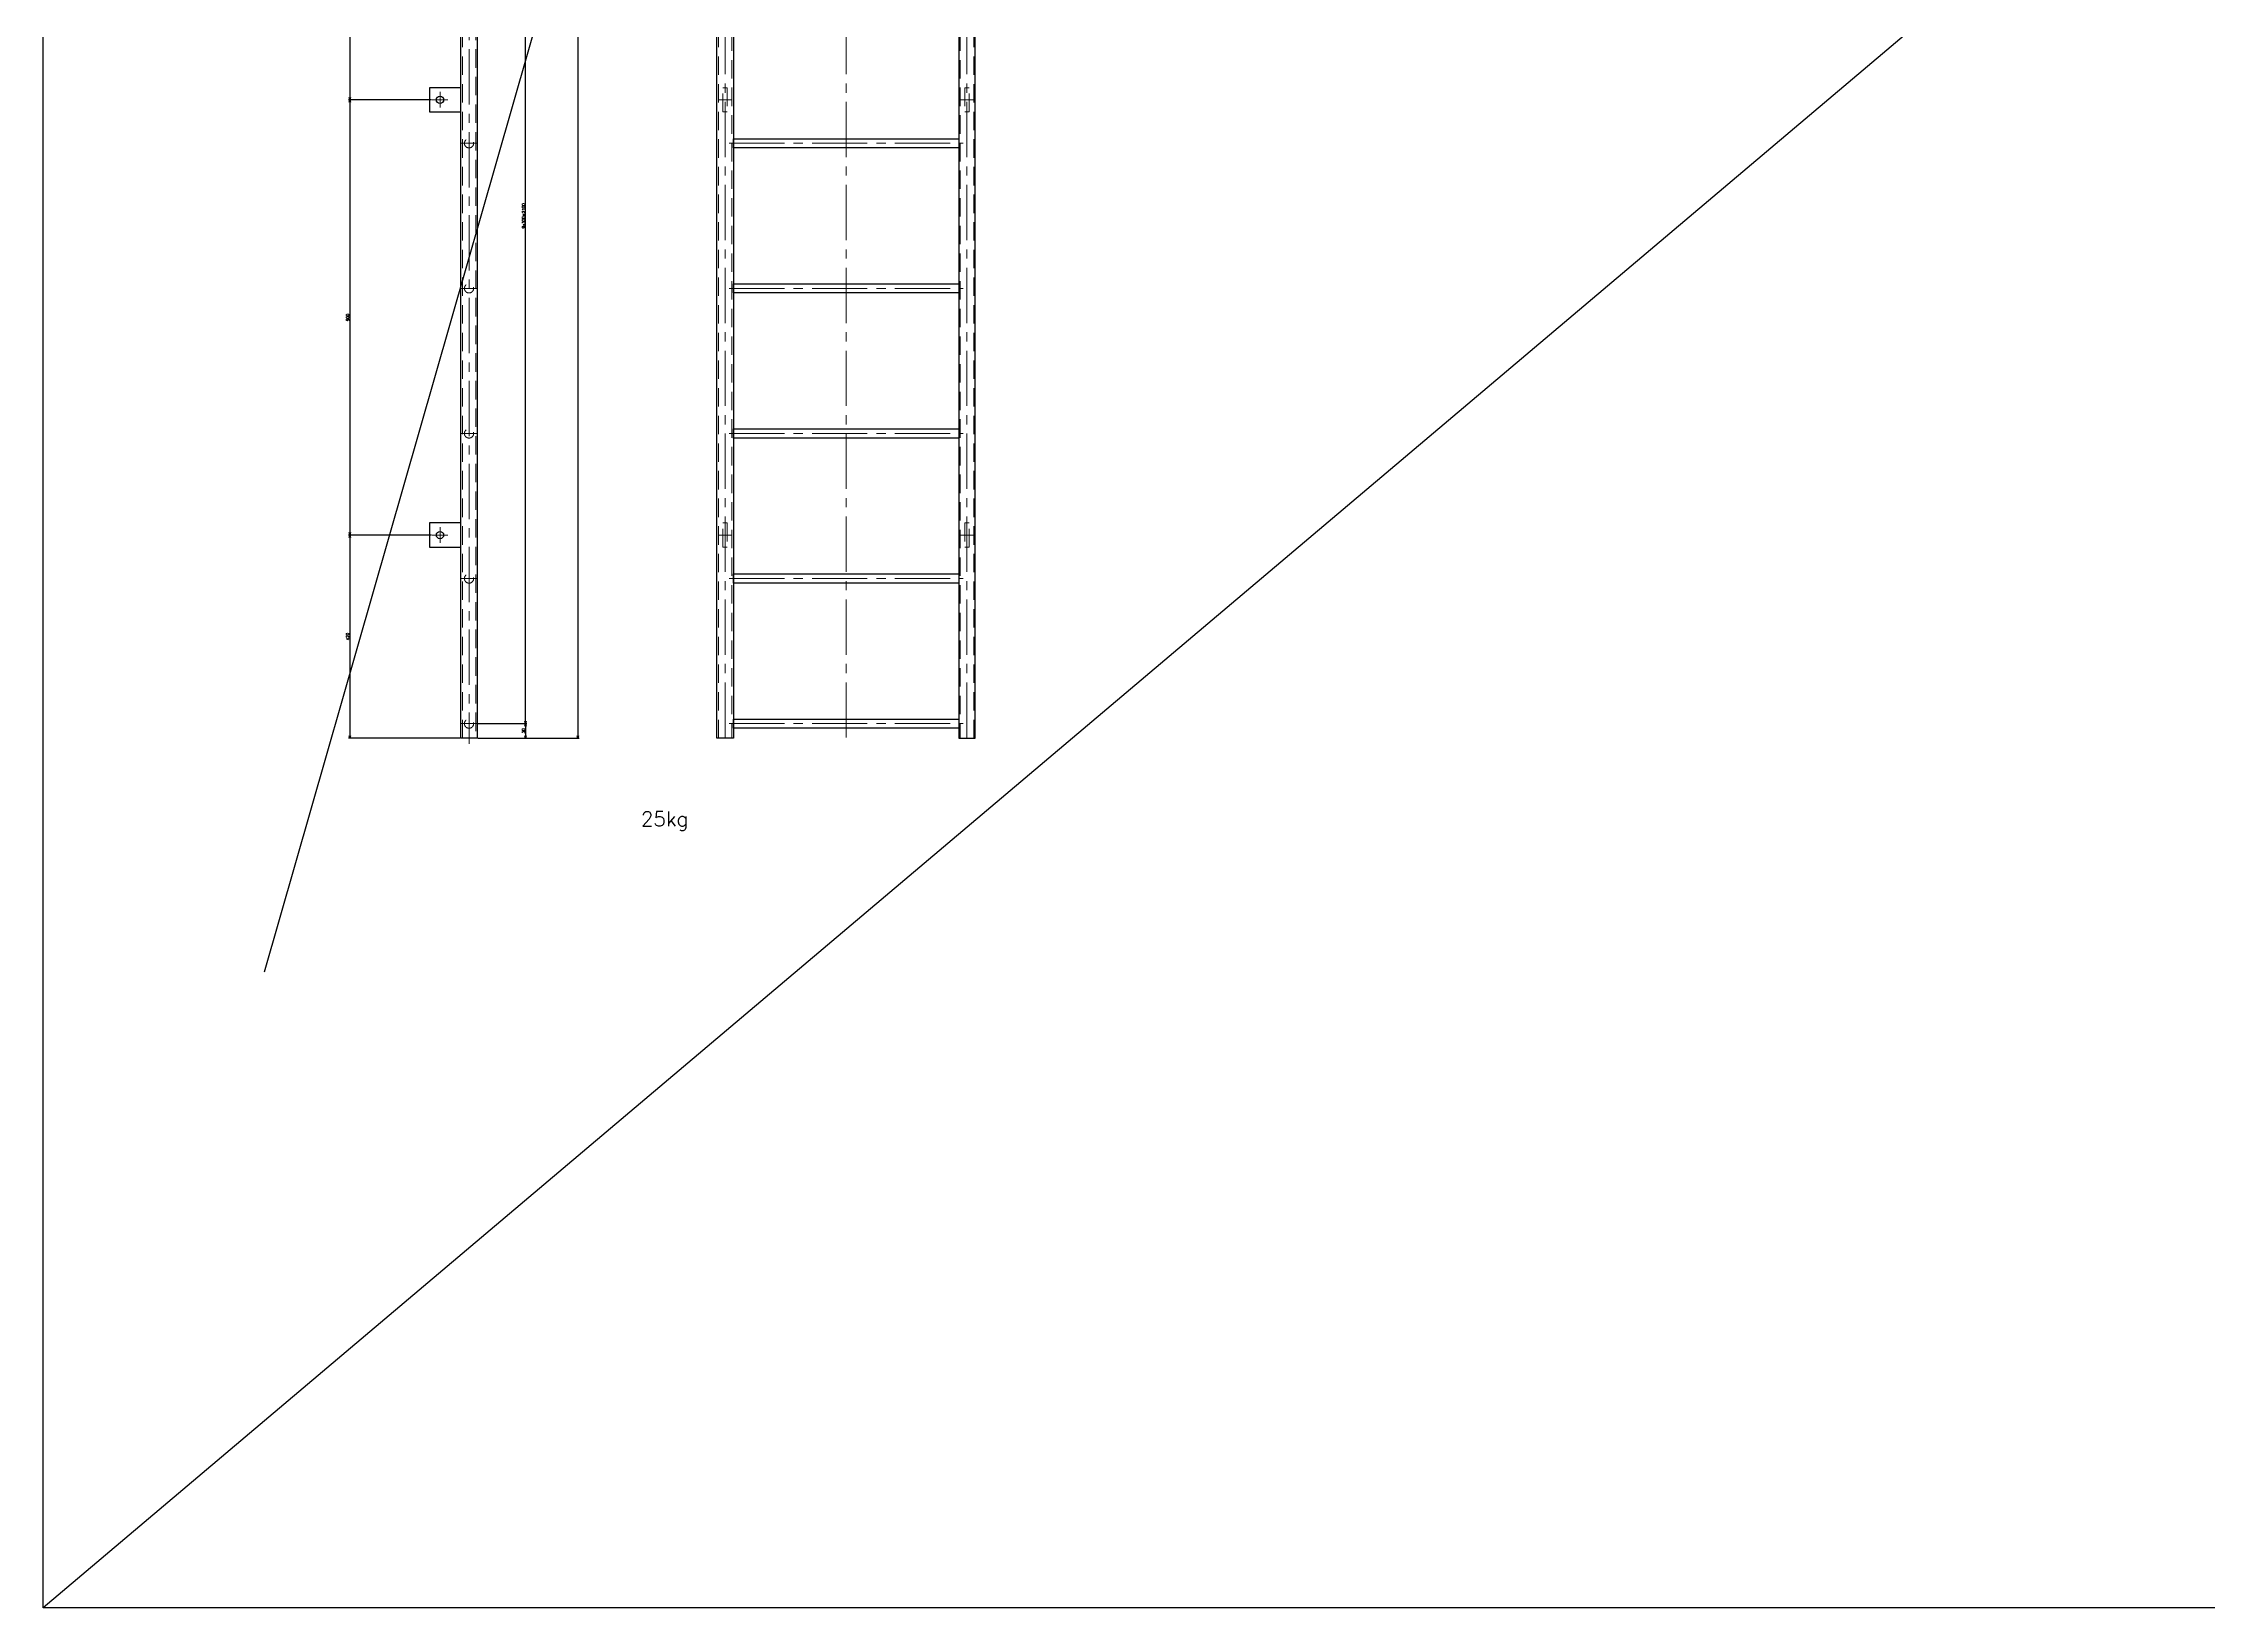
# Model space of a CAD drawing. Header units: millimetres. Extents: x -16130 to 36813, y -8099 to 27484.
# Drawn here: x 27003 to 31480, y -8099 to -4864 of the extents above; entities that cross this region are included whole.
import ezdxf

# ---------------------------------------------------------------- set-up
doc = ezdxf.new("R2010")
doc.units = ezdxf.units.MM
doc.header["$LTSCALE"] = 6
doc.header["$PDMODE"] = 99
doc.header["$PDSIZE"] = 1
doc.linetypes.add('CENTER2', pattern=[28.575, 19.05, -3.175, 3.175, -3.175])
doc.linetypes.add('HIDDEN', pattern=[9.525, 6.35, -3.175])
for name, color, linetype, lineweight in [('04_HIDDEN', 2, 'HIDDEN', 13), ('05_CENTER', 4, 'CENTER2', 13), ('08_DIM', 3, 'Continuous', 13)]:
    doc.layers.add(name, color=color, linetype=linetype, lineweight=lineweight)
doc.styles.add('KSS_TXT', font='txt.shx', dxfattribs={"bigfont": 'extfont2.shx'})
doc.dimstyles.new('KSS_DIM', dxfattribs={"dimtxt": 3, "dimasz": 2.5, "dimexe": 1.25, "dimexo": 0.625, "dimtad": 1, "dimdsep": 46, "dimtxsty": 'KSS_TXT', "dimblk": 'OPEN30', "dimcen": 0, "dimazin": 2, "dimtfac": 0.75, "dimtmove": 0, "dimatfit": 3, "dimldrblk": 'OPEN30', "dimfxl": 1, "dimtolj": 1, "dimarcsym": 0})

# ---------------------------------------------------------------- blocks, each defined once
blk = doc.blocks.new('A$C7E0F0FFE_1_1_1')
for p, q in [((-42.5, -2220), (-42.5, 1300)), ((-8.5, 1300), (-8.5, -2220)), ((457.5, 1300), (457.5, -2220)), ((491.5, -2220), (491.5, 1300)), ((-42.5, 1261.9), (-8.5, 1261.9)), ((457.5, 1261.9), (491.5, 1261.9)), ((-8.5, -2220), (-42.5, -2220)), ((457.5, -2220), (491.5, -2220))]:
    blk.add_line(p, q)
for points in [[(-42.5, 1255), (-142.5, 1255), (-142.5, 1205), (-42.5, 1205)], [(491.5, 1255), (591.5, 1255), (591.5, 1205), (491.5, 1205)], [(-42.5, 480), (-142.5, 480), (-142.5, 430), (-42.5, 430)], [(491.5, 480), (591.5, 480), (591.5, 430), (491.5, 430)], [(-8.5, -80.5), (457.5, -80.5), (457.5, -99.5), (-8.5, -99.5)], [(-42.5, -295), (-142.5, -295), (-142.5, -345), (-42.5, -345)], [(491.5, -295), (591.5, -295), (591.5, -345), (491.5, -345)], [(-8.5, -380.5), (457.5, -380.5), (457.5, -399.5), (-8.5, -399.5)], [(-8.5, -680.5), (457.5, -680.5), (457.5, -699.5), (-8.5, -699.5)], [(-8.5, -980.5), (457.5, -980.5), (457.5, -999.5), (-8.5, -999.5)], [(-8.5, -1280.5), (457.5, -1280.5), (457.5, -1299.5), (-8.5, -1299.5)], [(-8.5, -1580.5), (457.5, -1580.5), (457.5, -1599.5), (-8.5, -1599.5)], [(-8.5, -1880.5), (457.5, -1880.5), (457.5, -1899.5), (-8.5, -1899.5)], [(-8.5, -2180.5), (457.5, -2180.5), (457.5, -2199.5), (-8.5, -2199.5)]]:
    blk.add_lwpolyline(points, close=True)
for centre, radius in [((474.5, 1300), 13.8), ((-122.5, 1230), 7.5), ((-82.5, 1230), 7.5), ((531.5, 1230), 7.5), ((571.5, 1230), 7.5), ((-122.5, 455), 7.5), ((-82.5, 455), 7.5), ((531.5, 455), 7.5), ((571.5, 455), 7.5), ((-122.5, -320), 7.5), ((-82.5, -320), 7.5), ((531.5, -320), 7.5), ((571.5, -320), 7.5)]:
    blk.add_circle(centre, radius)
for centre in [(-25.5, 1300), (474.5, 1300)]:
    blk.add_arc(centre, 17, 359.9994, 180)
at = {"layer": '04_HIDDEN'}
for p, q in [((-39.3, -2220), (-39.3, 1296.8)), ((-11.7, 1296.8), (-11.7, -2220)), ((460.7, 1296.8), (460.7, -2220)), ((488.3, -2220), (488.3, 1296.8)), ((-42.5, 1180), (-8.5, 1180)), ((457.5, 1180), (491.5, 1180))]:
    blk.add_line(p, q, dxfattribs=at)
for points in [[(-30, 25), (-21, 25), (-21, -25), (-30, -25)], [(479, 25), (470, 25), (470, -25), (479, -25)], [(-30, -875), (-21, -875), (-21, -925), (-30, -925)], [(479, -875), (470, -875), (470, -925), (479, -925)], [(-30, -1775), (-21, -1775), (-21, -1825), (-30, -1825)], [(479, -1775), (470, -1775), (470, -1825), (479, -1825)]]:
    blk.add_lwpolyline(points, close=True, dxfattribs=at)
blk.add_circle((-25.5, 1300), 13.8, dxfattribs=at)
for centre in [(-25.5, 1300), (474.5, 1300)]:
    blk.add_arc(centre, 17, 180, 359.9994, dxfattribs=at)
at = {"layer": '05_CENTER'}
for p, q in [((-49.9, 1300), (-1.1, 1300)), ((-25.5, 1324.4), (-25.5, -2227.3)), ((224.5, 1324.4), (224.5, -2227.3)), ((498.9, 1300), (450.1, 1300)), ((474.5, 1324.4), (474.5, -2227.3)), ((-106.3, 1230), (-138.7, 1230)), ((-122.5, 1213.8), (-122.5, 1246.2)), ((-66.3, 1230), (-98.7, 1230)), ((-82.5, 1213.8), (-82.5, 1246.2)), ((515.3, 1230), (547.7, 1230)), ((531.5, 1213.8), (531.5, 1246.2)), ((555.3, 1230), (587.7, 1230)), ((571.5, 1213.8), (571.5, 1246.2)), ((-106.3, 455), (-138.7, 455)), ((-122.5, 438.8), (-122.5, 471.2)), ((-66.3, 455), (-98.7, 455)), ((-82.5, 438.8), (-82.5, 471.2)), ((515.3, 455), (547.7, 455)), ((531.5, 438.8), (531.5, 471.2)), ((555.3, 455), (587.7, 455)), ((571.5, 438.8), (571.5, 471.2)), ((-12.4, 0), (-38.6, 0)), ((461.4, 0), (487.6, 0)), ((-17.3, -90), (466.3, -90)), ((-122.5, -336.2), (-122.5, -303.8)), ((-82.5, -336.2), (-82.5, -303.8)), ((531.5, -336.2), (531.5, -303.8)), ((571.5, -336.2), (571.5, -303.8)), ((-106.3, -320), (-138.7, -320)), ((-66.3, -320), (-98.7, -320)), ((515.3, -320), (547.7, -320)), ((555.3, -320), (587.7, -320)), ((-17.3, -390), (466.3, -390)), ((-17.3, -690), (466.3, -690)), ((-12.4, -900), (-38.6, -900)), ((461.4, -900), (487.6, -900)), ((-17.3, -990), (466.3, -990)), ((-17.3, -1290), (466.3, -1290)), ((-17.3, -1590), (466.3, -1590)), ((-12.4, -1800), (-38.6, -1800)), ((461.4, -1800), (487.6, -1800)), ((-17.3, -1890), (466.3, -1890)), ((-17.3, -2190), (466.3, -2190))]:
    blk.add_line(p, q, dxfattribs=at)
blk = doc.blocks.new('_Open30')
at = {"color": 0, "linetype": 'ByBlock', "lineweight": -2}
for p, q in [((-1, 0.27), (0, 0)), ((0, 0), (-1, -0.27)), ((0, 0), (-1, 0))]:
    blk.add_line(p, q, dxfattribs=at)
blk = doc.blocks.new('*D722')
at = {"layer": '08_DIM', "color": 0, "lineweight": -2, "transparency": 16777216}
for p, q in [((27806, -4980.9), (27634.3, -4980.9)), ((27636.8, -4985.9), (27636.8, -5875.9)), ((27806, -5880.9), (27634.3, -5880.9))]:
    blk.add_line(p, q, dxfattribs=at)
at = {"layer": 'Defpoints', "color": 0, "transparency": 16777216}
for p in [(27807.3, -4980.9), (27636.8, -5880.9), (27807.3, -5880.9)]:
    blk.add_point(p, dxfattribs=at)
at = {"layer": '08_DIM', "color": 0, "lineweight": -2, "transparency": 16777216, "xscale": 5, "yscale": 5, "zscale": 5}
for p, rotation in [((27636.8, -4980.9), 90), ((27636.8, -5880.9), 270)]:
    blk.add_blockref('_Open30', p, dxfattribs=dict(at, rotation=rotation))
at = {"layer": '08_DIM', "color": 0, "transparency": 16777216, "insert": (27632.5, -5430.9), "char_height": 6, "attachment_point": 5, "rotation": 90, "style": 'KSS_TXT'}
blk.add_mtext('\\A1;900', dxfattribs=at)
blk = doc.blocks.new('*D724')
at = {"layer": '08_DIM', "color": 0, "lineweight": -2, "transparency": 16777216}
for p, q in [((27806, -5880.9), (27634.3, -5880.9)), ((27636.8, -5885.9), (27636.8, -6295.9)), ((27865.2, -6300.9), (27634.3, -6300.9))]:
    blk.add_line(p, q, dxfattribs=at)
at = {"layer": 'Defpoints', "color": 0, "transparency": 16777216}
for p in [(27807.3, -5880.9), (27636.8, -6300.9), (27866.5, -6300.9)]:
    blk.add_point(p, dxfattribs=at)
at = {"layer": '08_DIM', "color": 0, "lineweight": -2, "transparency": 16777216, "xscale": 5, "yscale": 5, "zscale": 5}
for p, rotation in [((27636.8, -5880.9), 90), ((27636.8, -6300.9), 270)]:
    blk.add_blockref('_Open30', p, dxfattribs=dict(at, rotation=rotation))
at = {"layer": '08_DIM', "color": 0, "transparency": 16777216, "insert": (27632.5, -6090.9), "char_height": 6, "attachment_point": 5, "rotation": 90, "style": 'KSS_TXT'}
blk.add_mtext('\\A1;420', dxfattribs=at)
blk = doc.blocks.new('*D725')
at = {"layer": '08_DIM', "color": 0, "lineweight": -2, "transparency": 16777216}
for p, q in [((27900.4, -4170.9), (28002.9, -4170.9)), ((28000.4, -6265.9), (28000.4, -4175.9)), ((27900.4, -6270.9), (28002.9, -6270.9))]:
    blk.add_line(p, q, dxfattribs=at)
at = {"layer": 'Defpoints', "color": 0, "transparency": 16777216}
for p in [(27899.1, -4170.9), (28000.4, -4170.9), (27899.1, -6270.9)]:
    blk.add_point(p, dxfattribs=at)
at = {"layer": '08_DIM', "color": 0, "lineweight": -2, "transparency": 16777216, "xscale": 5, "yscale": 5, "zscale": 5}
for p, rotation in [((28000.4, -4170.9), 90), ((28000.4, -6270.9), 270)]:
    blk.add_blockref('_Open30', p, dxfattribs=dict(at, rotation=rotation))
at = {"layer": '08_DIM', "color": 0, "transparency": 16777216, "insert": (27996.1, -5220.9), "char_height": 6, "attachment_point": 5, "rotation": 90, "style": 'KSS_TXT'}
blk.add_mtext('\\A1;9x300=2100', dxfattribs=at)
blk = doc.blocks.new('*D726')
at = {"layer": '08_DIM', "color": 0, "lineweight": -2, "transparency": 16777216}
for p, q in [((27900.4, -6270.9), (28002.9, -6270.9)), ((27901.7, -6300.9), (28002.9, -6300.9)), ((28000.4, -6275.9), (28000.4, -6295.9))]:
    blk.add_line(p, q, dxfattribs=at)
at = {"layer": 'Defpoints', "color": 0, "transparency": 16777216}
for p in [(27899.1, -6270.9), (27900.5, -6300.9), (28000.4, -6300.9)]:
    blk.add_point(p, dxfattribs=at)
at = {"layer": '08_DIM', "color": 0, "lineweight": -2, "transparency": 16777216, "xscale": 5, "yscale": 5, "zscale": 5}
for p, rotation in [((28000.4, -6270.9), 90), ((28000.4, -6300.9), 270)]:
    blk.add_blockref('_Open30', p, dxfattribs=dict(at, rotation=rotation))
at = {"layer": '08_DIM', "color": 0, "transparency": 16777216, "insert": (27996.1, -6285.9), "char_height": 6, "attachment_point": 5, "rotation": 90, "style": 'KSS_TXT'}
blk.add_mtext('\\A1;30', dxfattribs=at)
blk = doc.blocks.new('*D729')
at = {"layer": '08_DIM', "color": 0, "lineweight": -2, "transparency": 16777216}
for p, q in [((27846.6, -2780.9), (28110.8, -2780.9)), ((28108.3, -2785.9), (28108.3, -6295.9)), ((27901.7, -6300.9), (28110.8, -6300.9))]:
    blk.add_line(p, q, dxfattribs=at)
at = {"layer": 'Defpoints', "color": 0, "transparency": 16777216}
for p in [(27845.4, -2780.9), (27900.5, -6300.9), (28108.3, -6300.9)]:
    blk.add_point(p, dxfattribs=at)
at = {"layer": '08_DIM', "color": 0, "lineweight": -2, "transparency": 16777216, "xscale": 5, "yscale": 5, "zscale": 5}
for p, rotation in [((28108.3, -2780.9), 90), ((28108.3, -6300.9), 270)]:
    blk.add_blockref('_Open30', p, dxfattribs=dict(at, rotation=rotation))
at = {"layer": '08_DIM', "color": 0, "transparency": 16777216, "insert": (28104.1, -4540.9), "char_height": 6, "attachment_point": 5, "rotation": 90, "style": 'KSS_TXT'}
blk.add_mtext('\\A1;3520', dxfattribs=at)
blk = doc.blocks.new('A$C2B0A611A_1_1_1')
for p, q in [((-81.9, 2792), (21.9, 2792)), ((-81.9, 2792), (-81.9, 2758)), ((21.9, 2792), (21.9, 2758)), ((-137, 2655), (-137, 2736.9)), ((-137, 2736.9), (-103, 2736.9)), ((-103, 2736.9), (-103, 2655)), ((21.9, 2758), (-81.9, 2758)), ((77, 2736.9), (43, 2736.9)), ((43, -745), (43, 2736.9)), ((77, 2736.9), (77, -745)), ((-137, 2655), (-103, 2655)), ((77, -745), (43, -745))]:
    blk.add_line(p, q)
for points in [[(55.5, 2730), (64.5, 2730), (64.5, 2680), (55.5, 2680)], [(55.5, 1955), (64.5, 1955), (64.5, 1905), (55.5, 1905)], [(43, 1500), (-22, 1500), (-22, 1450), (43, 1450)], [(55.5, 1180), (64.5, 1180), (64.5, 1130), (55.5, 1130)], [(43, 600), (-22, 600), (-22, 550), (43, 550)], [(43, -300), (-22, -300), (-22, -350), (43, -350)]]:
    blk.add_lwpolyline(points, close=True)
for centre in [(0, 1475), (0, 575), (0, -325)]:
    blk.add_circle(centre, 7.5)
for centre, radius, start, end in [((-81.9, 2736.9), 55.1, 90, 180), ((21.9, 2736.9), 55.1, 0, 90), ((-81.9, 2736.9), 21.1, 90, 180), ((21.9, 2736.9), 21.1, 0, 90)]:
    blk.add_arc(centre, radius, start, end)
at = {"layer": '04_HIDDEN'}
for p, q in [((-81.9, 2788.8), (21.9, 2788.8)), ((-133.8, 2655), (-133.8, 2736.9)), ((-106.2, 2736.9), (-106.2, 2655)), ((21.9, 2761.2), (-81.9, 2761.2)), ((46.2, -745), (46.2, 2736.9)), ((73.8, 2736.9), (73.8, -745))]:
    blk.add_line(p, q, dxfattribs=at)
for centre in [(60, 1385), (60, 1085), (60, 785), (60, 485), (60, 185), (60, -115), (60, -415), (60, -715)]:
    blk.add_circle(centre, 9.5, dxfattribs=at)
for centre, radius, start, end in [((-81.9, 2736.9), 51.9, 90, 180), ((21.9, 2736.9), 51.9, 0, 90), ((-81.9, 2736.9), 24.3, 90, 180), ((21.9, 2736.9), 24.3, 0, 90)]:
    blk.add_arc(centre, radius, start, end, dxfattribs=at)
at = {"layer": '05_CENTER'}
for p, q in [((-120, 2736.9), (-120, 2643.3)), ((21.9, 2775), (-81.9, 2775)), ((60, 2736.9), (60, -756.9)), ((73.1, 2705), (46.9, 2705)), ((72.3, 1930), (47.7, 1930)), ((0, 1458.8), (0, 1491.2)), ((16.2, 1475), (-16.2, 1475)), ((44.3, 1385), (75.7, 1385)), ((72.3, 1155), (47.7, 1155)), ((44.3, 1085), (75.7, 1085)), ((44.3, 785), (75.7, 785)), ((0, 558.8), (0, 591.2)), ((16.2, 575), (-16.2, 575)), ((44.3, 485), (75.7, 485)), ((44.3, 185), (75.7, 185)), ((44.3, -115), (75.7, -115)), ((0, -341.2), (0, -308.8)), ((16.2, -325), (-16.2, -325)), ((44.3, -415), (75.7, -415)), ((44.3, -715), (75.7, -715))]:
    blk.add_line(p, q, dxfattribs=at)
for centre, start, end in [((-81.9, 2736.9), 90, 180), ((21.9, 2736.9), 0, 90)]:
    blk.add_arc(centre, 38.1, start, end, dxfattribs=at)
blk = doc.blocks.new('*D788')
at = {"layer": '08_DIM', "color": 0, "lineweight": -2, "transparency": 16777216}
for p, q in [((27806, -4080.9), (27634.3, -4080.9)), ((27636.8, -4085.9), (27636.8, -4975.9)), ((27806, -4980.9), (27634.3, -4980.9))]:
    blk.add_line(p, q, dxfattribs=at)
at = {"layer": 'Defpoints', "color": 0, "transparency": 16777216}
for p in [(27807.3, -4080.9), (27636.8, -4980.9), (27807.3, -4980.9)]:
    blk.add_point(p, dxfattribs=at)
at = {"layer": '08_DIM', "color": 0, "lineweight": -2, "transparency": 16777216, "xscale": 5, "yscale": 5, "zscale": 5}
for p, rotation in [((27636.8, -4080.9), 90), ((27636.8, -4980.9), 270)]:
    blk.add_blockref('_Open30', p, dxfattribs=dict(at, rotation=rotation))
at = {"layer": '08_DIM', "color": 0, "transparency": 16777216, "insert": (27632.5, -4530.9), "char_height": 6, "attachment_point": 5, "rotation": 90, "style": 'KSS_TXT'}
blk.add_mtext('\\A1;900', dxfattribs=at)

msp = doc.modelspace()

# ---------------------------------------------------------------- linework, layer by layer
at = {"color": 2}
for p, q in [((35230.95635, -1145.74517), (27003.37076, -8098.90513)), ((28968.14471, -1517.14601), (27460.26796, -6785.02704))]:
    msp.add_line(p, q, dxfattribs=at)
msp.add_lwpolyline([(27003.37076, -1145.74517), (35230.95635, -1145.74517), (35230.95635, -8098.90513), (27003.37076, -8098.90513)], close=True, dxfattribs=at)

# ---------------------------------------------------------------- block references
for name, p in [('A$C2B0A611A_1_1_1', (27823.45158, -5555.90288)), ('A$C7E0F0FFE_1_1_1', (28438.36397, -4080.90288))]:
    msp.add_blockref(name, p)

# ---------------------------------------------------------------- texts
at = {"layer": '08_DIM', "color": 6, "style": 'KSS_TXT'}
msp.add_text('25kg', height=30, dxfattribs=at).set_placement((28238.90532, -6482.78033))

# ---------------------------------------------------------------- dimensions: what is measured, and where the dimension line sits
at = {"layer": '08_DIM', "color": 1}
for base, p1, p2, picture, middle in [((28108.31842, -6300.90288), (27845.35158, -2780.90288), (27900.45158, -6300.90288), '*D729', (28104.06426, -4540.90288)), ((27636.78193, -6300.90288), (27807.28719, -5880.90288), (27866.45158, -6300.90288), '*D724', (27632.53193, -6090.90288))]:
    dim = msp.add_linear_dim(base=base, p1=p1, p2=p2, angle=90, dimstyle='KSS_DIM', override={"dimscale": 2}, dxfattribs=at)
    dim.commit()
    dim.dimension.update_dxf_attribs({"geometry": picture, "text_midpoint": middle})
at = {"layer": '08_DIM'}
for base, p1, p2, picture, middle in [((27636.78193, -4980.90288), (27807.28719, -4080.90288), (27807.28719, -4980.90288), '*D788', (27632.53193, -4530.90288)), ((27636.78193, -5880.90288), (27807.28719, -4980.90288), (27807.28719, -5880.90288), '*D722', (27632.53193, -5430.90288)), ((28000.3977, -6300.90288), (27899.12029, -6270.90288), (27900.45158, -6300.90288), '*D726', (27996.1477, -6285.90288))]:
    dim = msp.add_linear_dim(base=base, p1=p1, p2=p2, angle=90, dimstyle='KSS_DIM', override={"dimscale": 2}, dxfattribs=at)
    dim.commit()
    dim.dimension.update_dxf_attribs({"geometry": picture, "text_midpoint": middle})
dim = msp.add_linear_dim(base=(28000.3977, -4170.90288), p1=(27899.12029, -6270.90288), p2=(27899.12029, -4170.90288), angle=90, text='9x300=<>', dimstyle='KSS_DIM', override={"dimscale": 2}, dxfattribs=at)
dim.commit()
dim.dimension.update_dxf_attribs({"geometry": '*D725', "text_midpoint": (27996.1477, -5220.90288)})

doc.saveas('drawing.dxf')
